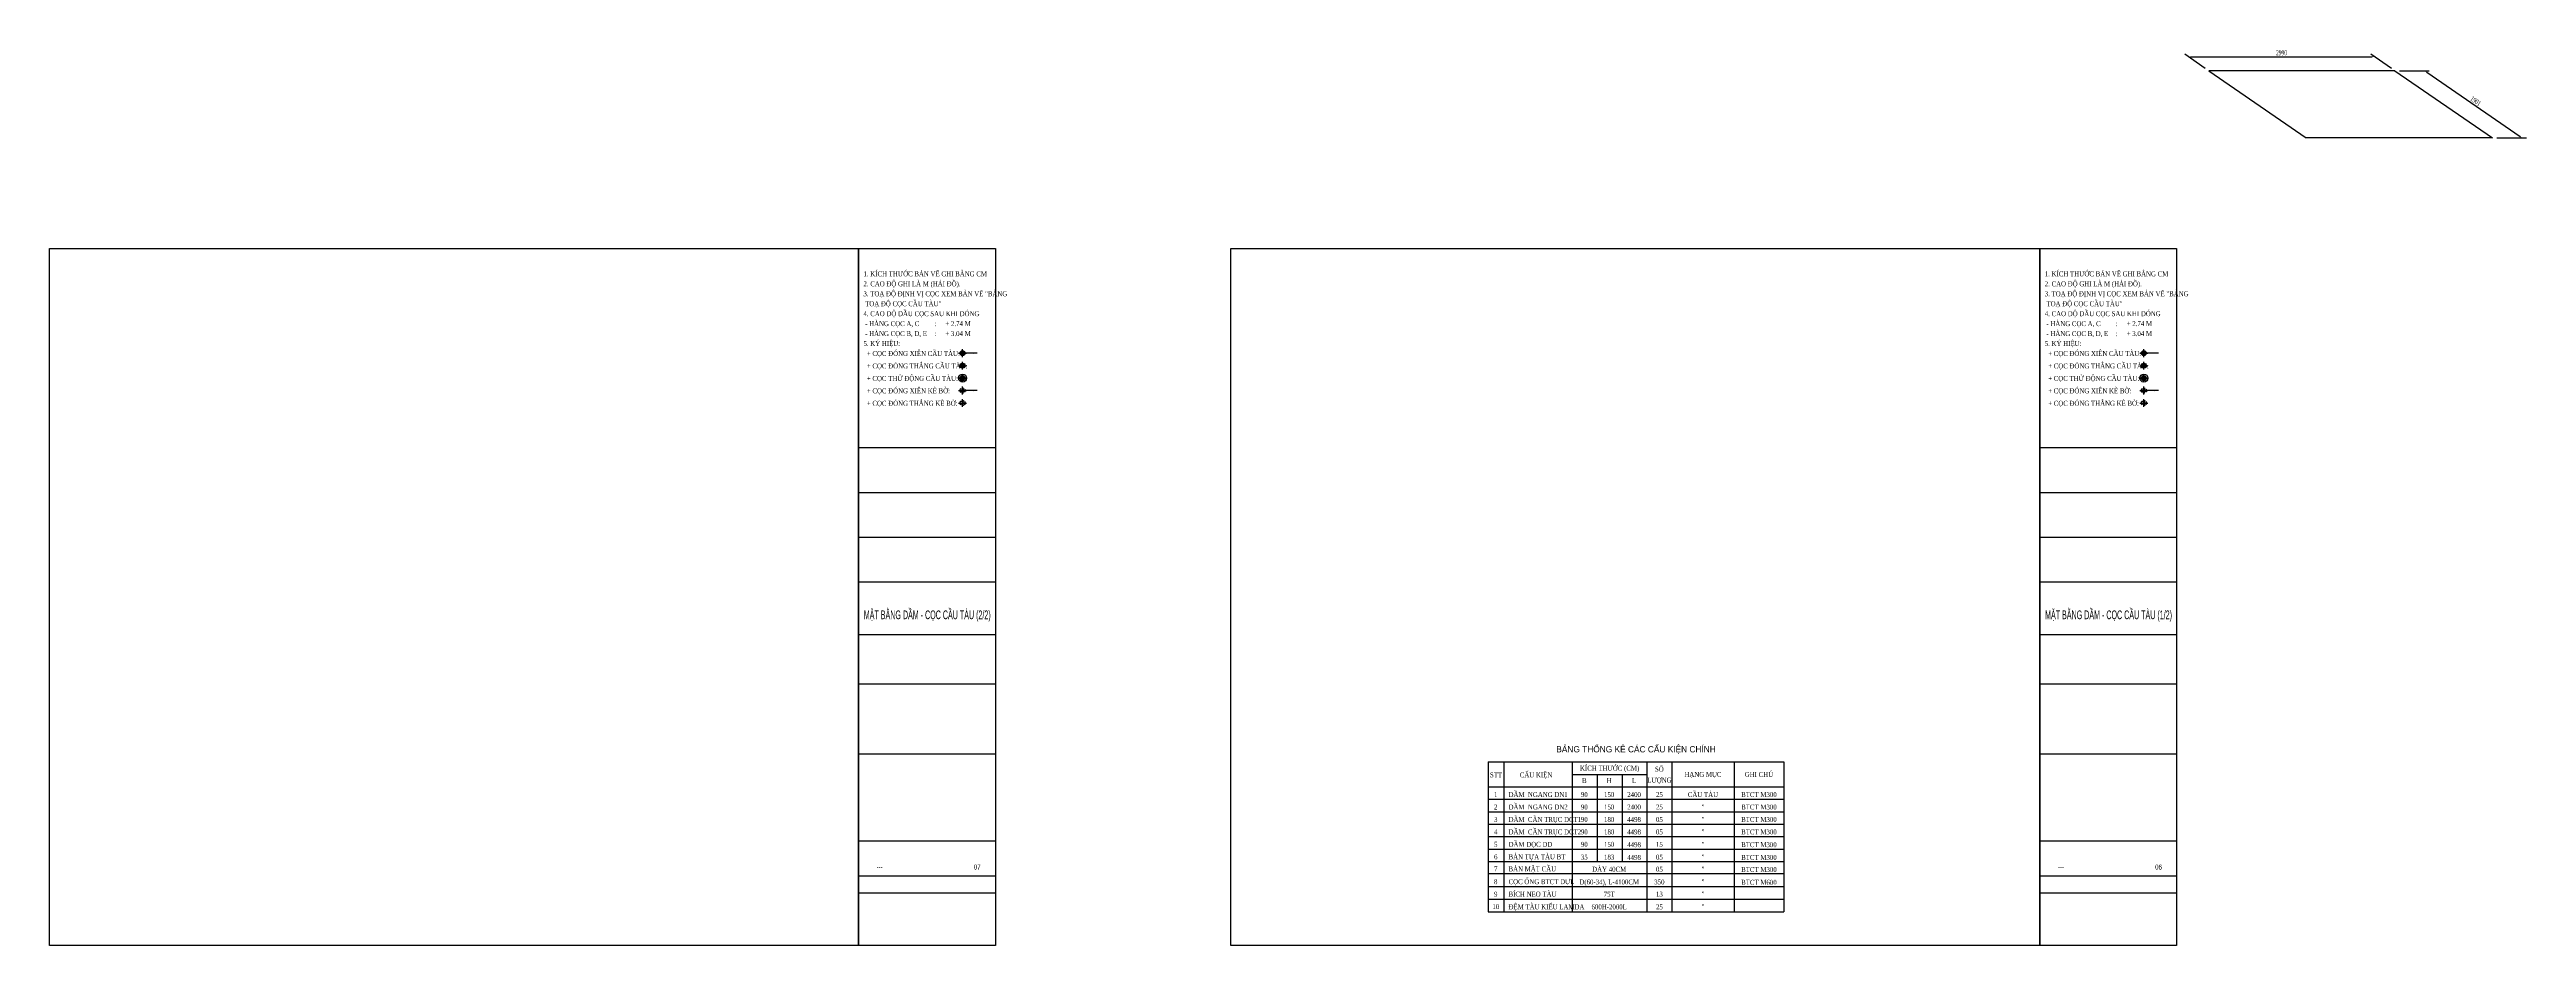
# Paper-space layout 'Layout2' of a CAD drawing. Extents: x -7881 to 31924, y 4621 to 19021.
import ezdxf
from ezdxf.enums import TextEntityAlignment as Align

# ---------------------------------------------------------------- set-up
doc = ezdxf.new("R2010")
doc.units = 0
doc.header["$LTSCALE"] = 200
doc.header["$MEASUREMENT"] = 0
doc.linetypes.add('CENTER2', pattern=[1.125, 0.75, -0.125, 0.125, -0.125])
doc.linetypes.add('HIDDEN', pattern=[0.375, 0.25, -0.125])
doc.layers.get('0').update_dxf_attribs({"color": 3, "linetype": 'CONTINUOUS'})
for name, color, linetype in [('BELT', 6, 'CONTINUOUS'), ('BORDER', 2, 'CONTINUOUS'), ('CENTER', 9, 'CENTER2'), ('DIMENSION', 4, 'CONTINUOUS'), ('Hatch', 8, 'CONTINUOUS'), ('HIDDEN', 4, 'HIDDEN'), ('STEEL', 1, 'CONTINUOUS'), ('Text', 6, 'CONTINUOUS')]:
    doc.layers.add(name, color=color, linetype=linetype)
doc.styles.add('CMB-2', font='VHAVANB.TTF', dxfattribs={"width": 1.5, "height": 2})
doc.styles.add('DIM', font='vntimeh.shx', dxfattribs={"width": 0.6})
doc.styles.add('HOA', font='VHAVAN.TTF')
doc.styles.add('Kichthuoc', font='romans.shx', dxfattribs={"width": 0.6})
doc.styles.add('Ten', font='VHARIALN.TTF')
doc.styles.add('THUONG', font='vntimeh.shx', dxfattribs={"width": 0.7})
doc.dimstyles.new('400', dxfattribs={"dimscale": 400, "dimtxt": 0.2, "dimasz": 0.1, "dimexe": 0.1, "dimexo": 0.1, "dimgap": 0.06, "dimtad": 1, "dimdec": 0, "dimzin": 0, "dimdsep": 46, "dimtxsty": 'DIM', "dimblk": 'ARCHTICK', "dimcen": 0.15, "dimdle": 0.1, "dimclrd": 256, "dimclre": 7, "dimclrt": 6, "dimadec": 0, "dimazin": 0, "dimtfac": 1, "dimtdec": 0, "dimtix": 1, "dimtmove": 0, "dimatfit": 3, "dimldrblk": 'ARCHTICK', "dimfxl": 1, "dimtolj": 1, "dimtzin": 0, "dimarcsym": 0})
doc.dimstyles.new('Le500', dxfattribs={"dimscale": 500, "dimtxt": 0.22, "dimasz": 0.135, "dimexe": 0.1, "dimexo": 0.1, "dimgap": 0.08, "dimtad": 1, "dimdec": 0, "dimlfac": -1, "dimzin": 0, "dimdsep": 46, "dimtxsty": 'Kichthuoc', "dimblk": 'ARCHTICK', "dimcen": 0.1, "dimdle": 0.1, "dimclrd": 4, "dimclre": 7, "dimclrt": 2, "dimadec": 0, "dimazin": 0, "dimtfac": 1, "dimtdec": 0, "dimtix": 1, "dimtmove": 2, "dimatfit": 3, "dimfxl": 1, "dimtolj": 1, "dimtzin": 0, "dimarcsym": 0})

# ---------------------------------------------------------------- blocks, each defined once
blk = doc.blocks.new('_ArchTick')
at = {"color": 0, "linetype": 'ByBlock', "const_width": 0.15}
blk.add_lwpolyline([(-0.5, -0.5), (0.5, 0.5)], dxfattribs=at)
blk = doc.blocks.new('DUL50')
at = {"layer": 'Hatch'}
h = blk.add_hatch(dxfattribs=at)
h.set_pattern_fill('ANSI31', color=256, scale=50, angle=90, style=0)
h.set_pattern_definition([(135, (-931650.6164, -142410.156), (-4.419417382, -4.419417382), [])])
h.paths.add_polyline_path([(-25, 0, 1), (25, 0, 1)])
h.paths.add_polyline_path([(14, 0, -1), (-14, 0, -1)], flags=16)
at = {"layer": 'BORDER'}
for radius in [25, 14]:
    blk.add_circle((0, 0), radius, dxfattribs=at)
at = {"layer": 'CENTER', "ltscale": 15}
for p, q in [((-40, 0), (40, 0)), ((0, -40), (0, 40))]:
    blk.add_line(p, q, dxfattribs=at)
blk = doc.blocks.new('*D2')
at = {"layer": 'DIMENSION', "color": 7, "lineweight": -2}
for p, q in [((26763, 18718), (26435, 18945)), ((29753, 18718), (29425, 18945))]:
    blk.add_line(p, q, dxfattribs=at)
at = {"layer": 'DIMENSION', "lineweight": -2}
blk.add_line((26533, 18905), (29443, 18905), dxfattribs=at)
at = {"layer": 'DIMENSION'}
for points in [[(26533, 18911), (26533, 18898), (26493, 18905)], [(29443, 18911), (29443, 18898), (29483, 18905)]]:
    blk.add_solid(points, dxfattribs=at)
at = {"layer": 'DIMENSION', "color": 6, "insert": (27988, 18969), "char_height": 80, "attachment_point": 5, "style": 'DIM'}
blk.add_mtext('\\A1;2990', dxfattribs=at)
blk = doc.blocks.new('*D3')
at = {"layer": 'DIMENSION', "color": 7, "lineweight": -2}
for p, q in [((29882, 18678), (30359, 18678)), ((31447, 17600), (31924, 17600))]:
    blk.add_line(p, q, dxfattribs=at)
at = {"layer": 'DIMENSION', "lineweight": -2}
blk.add_line((30322, 18656), (31821, 17623), dxfattribs=at)
at = {"layer": 'DIMENSION'}
for points in [[(30325, 18661), (30318, 18650), (30289, 18678)], [(31825, 17628), (31817, 17617), (31854, 17600)]]:
    blk.add_solid(points, dxfattribs=at)
at = {"layer": 'DIMENSION', "color": 6, "insert": (31107, 18192), "char_height": 80, "attachment_point": 5, "rotation": 325.4361, "style": 'DIM'}
blk.add_mtext('\\A1;1901', dxfattribs=at)

psp = doc.layouts.new('Layout2')

# ---------------------------------------------------------------- linework, layer by layer
at = {"layer": 'BELT'}
for p, q in [((7318.6, 12621.2), (5118.6, 12621.2)), ((26302.8, 12621.2), (24102.8, 12621.2)), ((5118.6, 11901.2), (7318.6, 11901.2)), ((24102.8, 11901.2), (26302.8, 11901.2)), ((5118.6, 11181.2), (7318.6, 11181.2)), ((24102.8, 11181.2), (26302.8, 11181.2)), ((7318.6, 10461.2), (5118.6, 10461.2)), ((26302.8, 10461.2), (24102.8, 10461.2)), ((5118.6, 9621.2), (7318.6, 9621.2)), ((24102.8, 9621.2), (26302.8, 9621.2)), ((7318.6, 8821.2), (5118.6, 8821.2)), ((26302.8, 8821.2), (24102.8, 8821.2)), ((5118.6, 7701.2), (7318.6, 7701.2)), ((24102.8, 7701.2), (26302.8, 7701.2)), ((5118.6, 6301.2), (7318.6, 6301.2)), ((24102.8, 6301.2), (26302.8, 6301.2)), ((5118.6, 5741.2), (7318.6, 5741.2)), ((24102.8, 5741.2), (26302.8, 5741.2)), ((7318.6, 5461.2), (5118.6, 5461.2)), ((26302.8, 5461.2), (24102.8, 5461.2))]:
    psp.add_line(p, q, dxfattribs=at)
at = {"layer": 'BORDER'}
for p, q in [((26821.3, 18678.3), (28386.4, 17600)), ((29811.2, 18678.3), (26821.3, 18678.3)), ((29811.2, 18678.3), (31376.4, 17600)), ((31376.4, 17600), (28386.4, 17600)), ((15239.9, 7570.4), (15239.9, 5160.4)), ((15239.9, 7570.4), (19989.9, 7570.4)), ((19989.9, 7570.4), (19989.9, 5160.4)), ((15239.9, 5160.4), (19989.9, 5160.4))]:
    psp.add_line(p, q, dxfattribs=at)
at = {"layer": 'CENTER', "ltscale": 15}
for p, q in [((6727.7, 13539.9), (6855.7, 13539.9)), ((6791.7, 13475.9), (6791.7, 13603.9)), ((25711.9, 13539.9), (25839.9, 13539.9)), ((25775.9, 13475.9), (25775.9, 13603.9)), ((6727.7, 13339.9), (6855.7, 13339.9)), ((6791.7, 13275.9), (6791.7, 13403.9)), ((25711.9, 13339.9), (25839.9, 13339.9)), ((25775.9, 13275.9), (25775.9, 13403.9))]:
    psp.add_line(p, q, dxfattribs=at)
at = {"layer": 'DIMENSION'}
for p, q in [((15489.9, 7570.4), (15489.9, 5160.4)), ((16589.9, 7570.4), (16589.9, 5160.4)), ((17789.9, 7570.4), (17789.9, 5160.4)), ((18189.9, 7570.4), (18189.9, 5160.4)), ((19189.9, 7570.4), (19189.9, 5160.4)), ((15239.9, 7170.4), (19989.9, 7170.4)), ((16589.9, 7370.4), (17789.9, 7370.4)), ((16989.9, 7370.4), (16989.9, 5970.4)), ((17389.9, 7370.4), (17389.9, 5970.4)), ((15239.9, 6970.4), (19989.9, 6970.4)), ((15239.9, 6770.4), (19989.9, 6770.4)), ((15239.9, 6570.4), (19989.9, 6570.4)), ((15239.9, 6370.4), (19989.9, 6370.4)), ((15239.9, 6170.4), (19989.9, 6170.4)), ((15239.9, 5970.4), (19989.9, 5970.4)), ((15239.9, 5775.4), (19989.9, 5775.4)), ((15239.9, 5570.4), (19989.9, 5570.4)), ((15239.9, 5365.4), (19989.9, 5365.4))]:
    psp.add_line(p, q, dxfattribs=at)
at = {"layer": 'HIDDEN', "ltscale": 0.6}
for centre, radius in [((6791.7, 13539.9), 40), ((6791.7, 13539.9), 22.4), ((25775.9, 13539.9), 40), ((25775.9, 13539.9), 22.4), ((6791.7, 13339.9), 40), ((6791.7, 13339.9), 22.4), ((25775.9, 13339.9), 40), ((25775.9, 13339.9), 22.4)]:
    psp.add_circle(centre, radius, dxfattribs=at)
at = {"layer": 'STEEL'}
for p, q in [((5118.6, 4621.2), (5118.6, 15821.2)), ((5118.6, 15821.2), (5118.6, 4621.2)), ((24102.8, 4621.2), (24102.8, 15821.2)), ((24102.8, 15821.2), (24102.8, 4621.2))]:
    psp.add_line(p, q, dxfattribs=at)
for points in [[(-7881.4, 15821.2), (7318.6, 15821.2), (7318.6, 4621.2), (-7881.4, 4621.2)], [(11102.8, 15821.2), (26302.8, 15821.2), (26302.8, 4621.2), (11102.8, 4621.2)]]:
    psp.add_lwpolyline(points, close=True, dxfattribs=at)
for centre in [(6791.7, 13739.9), (25775.9, 13739.9)]:
    psp.add_circle(centre, 64.5, dxfattribs=at)

# ---------------------------------------------------------------- block references
at = {"layer": 'DIMENSION', "xscale": 1.600000000093132, "zscale": 1.599999999999999}
for p, yscale in [((6791.7, 14140.6), 1.600000000015521), ((6791.7, 13939.9), 1.600000000015521), ((25775.9, 14140.6), 1.600000000014915), ((25775.9, 13939.9), 1.600000000014915), ((6791.7, 13739.9), 1.600000000015521), ((25775.9, 13739.9), 1.600000000014915)]:
    psp.add_blockref('DUL50', p, dxfattribs=dict(at, yscale=yscale))

# ---------------------------------------------------------------- texts
at = {"layer": 'Text', "style": 'THUONG', "width": 0.75}
for s, p in [('2. Cao ®é ghi lµ m (h¶i ®å).', (5198.6, 15215.6)), ('3. to¹ ®é ®Þnh vÞ cäc xem b¶n vÏ "b¶ng', (5198.6, 15055.6)), ('1. KÝch th\xadíc b¶n vÏ ghi b»ng cm', (5198.6, 15375.6)), ('2. Cao ®é ghi lµ m (h¶i ®å).', (24182.8, 15215.6)), ('3. to¹ ®é ®Þnh vÞ cäc xem b¶n vÏ "b¶ng', (24182.8, 15055.6)), ('1. KÝch th\xadíc b¶n vÏ ghi b»ng cm', (24182.8, 15375.6)), ('4. cao ®é ®Çu cäc sau khi ®ãng', (5198.6, 14735.6)), (' to¹ ®é cäc cÇu tµu"', (5198.6, 14895.6)), ('4. cao ®é ®Çu cäc sau khi ®ãng', (24182.8, 14735.6)), (' to¹ ®é cäc cÇu tµu"', (24182.8, 14895.6)), ('5. ký hiÖu:', (5198.6, 14255.6)), (' - Hµng cäc A, c', (5198.6, 14575.6)), (' - Hµng cäc b, d, e', (5198.6, 14415.6)), (':', (6337.8, 14575.6)), (':', (6337.8, 14415.6)), ('+ 2.74 m', (6515.5, 14575.6)), ('+ 3.04 m', (6515.5, 14415.6)), ('5. ký hiÖu:', (24182.8, 14255.6)), (' - Hµng cäc A, c', (24182.8, 14575.6)), (' - Hµng cäc b, d, e', (24182.8, 14415.6)), (':', (25322, 14575.6)), (':', (25322, 14415.6)), ('+ 2.74 m', (25499.7, 14575.6)), ('+ 3.04 m', (25499.7, 14415.6)), ('  + cäc ®ãng xiªn cÇu tµu:', (5198.6, 14095.6)), ('  + cäc ®ãng th¼ng cÇu tµu:', (5198.6, 13895.6)), ('  + cäc ®ãng xiªn cÇu tµu:', (24182.8, 14095.6)), ('  + cäc ®ãng th¼ng cÇu tµu:', (24182.8, 13895.6)), ('  + cäc thö ®éng cÇu tµu:', (5198.6, 13695.6)), ('  + cäc ®ãng xiªn kÌ bê:', (5198.6, 13495.6)), ('  + cäc thö ®éng cÇu tµu:', (24182.8, 13695.6)), ('  + cäc ®ãng xiªn kÌ bê:', (24182.8, 13495.6)), ('  + cäc ®ãng th¼ng kÌ bê:', (5198.6, 13295.6)), ('  + cäc ®ãng th¼ng kÌ bê:', (24182.8, 13295.6))]:
    psp.add_text(s, height=80, dxfattribs=at).set_placement(p)
at = {"layer": 'Text', "color": 2, "style": 'CMB-2', "width": 0.585722}
for s, p, p2 in [('mÆt b»ng dÇm - cäc cÇu tµu (2/2)', (5203.8, 9865.6), (7243.8, 9865.6)), ('mÆt b»ng dÇm - cäc cÇu tµu (1/2)', (24188, 9865.6), (26228, 9865.6))]:
    psp.add_text(s, height=140, dxfattribs=at).set_placement(p, p2, align=Align.FIT)
at = {"layer": 'Text', "style": 'HOA'}
psp.add_text('B¶ng thèng kª c¸c cÊu kiÖn chÝnh', height=100, dxfattribs=at).set_placement((17614.9, 7724.9), align=Align.CENTER)
at = {"layer": 'Text', "style": 'THUONG', "width": 0.75}
for s, p in [('stt', (15364.9, 7362.9)), ('cÊu kiÖn', (16007.9, 7362.9)), ('b', (16783.2, 7270.4)), ('kÝch th\xadíc (cm)', (17189.9, 7470.4)), ('h', (17183.2, 7270.4)), ('l', (17583.2, 7270.4)), ('l\xadîng', (17989.9, 7278.1)), ('sè', (17989.9, 7455)), ('h¹ng môc', (18689.9, 7370.4)), ('ghi chó', (19589.9, 7370.4)), ('90', (16783.2, 7046.6)), ('90', (16783.2, 6846.6)), ('150', (17183.2, 7046.6)), ('150', (17183.2, 6846.6)), ('2400', (17583.2, 7046.6)), ('2400', (17583.2, 6846.6)), ('25', (17989.9, 7046.6)), ('25', (17989.9, 6846.6)), ("''", (18689.9, 6846.6)), ('btct m300', (19589.9, 7046.6)), ('btct m300', (19589.9, 6846.6)), ('90', (16783.2, 6646.6)), ('90', (16783.2, 6446.6)), ('180', (17183.2, 6646.6)), ('180', (17183.2, 6446.6)), ('4498', (17583.2, 6646.6)), ('4498', (17583.2, 6446.6)), ('05', (17989.9, 6646.6)), ('05', (17989.9, 6446.6)), ("''", (18689.9, 6646.6)), ("''", (18689.9, 6446.6)), ('btct m300', (19589.9, 6646.6)), ('btct m300', (19589.9, 6446.6)), ('90', (16783.2, 6246.6)), ('35', (16783.2, 6041.6)), ('150', (17183.2, 6246.6)), ('183', (17183.2, 6041.6)), ('4498', (17583.2, 6241.6)), ('4498', (17583.2, 6036.6)), ('05', (17989.9, 6041.6)), ('15', (17989.9, 6246.6)), ("''", (18689.9, 6246.6)), ("''", (18689.9, 6041.6)), ('btct m300', (19589.9, 6241.6)), ('btct m300', (19589.9, 6036.6)), ('d(60-34), L-4100cm', (17183.2, 5641.6)), ('dµy 40cm', (17183.2, 5846.6)), ('350', (17989.9, 5641.6)), ('05', (17989.9, 5846.6)), ("''", (18689.9, 5846.6)), ("''", (18689.9, 5641.6)), ('btct m300', (19589.9, 5841.6)), ('btct m600', (19589.9, 5636.6)), ('600h-2000l', (17183.2, 5241.6)), ('75t', (17183.2, 5446.6)), ('25', (17989.9, 5241.6)), ('13', (17989.9, 5446.6)), ("''", (18689.9, 5446.6)), ("''", (18689.9, 5241.6))]:
    psp.add_text(s, height=80, dxfattribs=at).set_placement(p, align=Align.MIDDLE_CENTER)
for s, p in [('2', (15360.1, 6846.6)), ('1', (15360.1, 7046.6)), ('4', (15360.1, 6446.6)), ('3', (15360.1, 6646.6)), ('6', (15360.1, 6046.6)), ('5', (15360.1, 6246.6)), ('8', (15360.1, 5646.6)), ('7', (15360.1, 5851.6)), ('10', (15360.1, 5246.6)), ('9', (15360.1, 5446.6))]:
    psp.add_text(s, height=80, dxfattribs=at).set_placement(p, align=Align.MIDDLE)
for s, p in [('dÇm  ngang DN1', (15566.1, 7046.6)), ('dÇm  ngang DN2', (15566.1, 6846.6)), ('dÇm  cÇn trôc DCT1', (15566.1, 6646.6)), ('dÇm  cÇn trôc DCT2', (15566.1, 6446.6)), ('dÇm däc dd', (15566.1, 6246.6)), ('B¶n tùa tµu BT', (15566.1, 6046.6)), ('b¶n mÆt cÇu', (15566.1, 5851.6)), ('cäc èng btct d\xadl ', (15566.1, 5646.6)), ('®Öm tµu kiÓu lamda', (15566.1, 5241.6)), ('BÝch neo tµu', (15566.1, 5446.6))]:
    psp.add_text(s, height=80, dxfattribs=at).set_placement(p, align=Align.MIDDLE_LEFT)
at = {"layer": 'Text', "color": 2, "style": 'THUONG', "width": 0.75}
psp.add_text('cÇu tµu', height=80, dxfattribs=at).set_placement((18689.9, 7046.6), align=Align.MIDDLE_CENTER)
at = {"layer": 'Text', "color": 2, "style": 'Ten', "width": 0.85}
for s, p in [('---', (5460.4, 5841.2)), ('07', (7027.3, 5841.2)), ('---', (24444.6, 5841.2)), ('06', (26011.5, 5841.2))]:
    psp.add_text(s, height=80, dxfattribs=at).set_placement(p, align=Align.CENTER)

# ---------------------------------------------------------------- dimensions: what is measured, and where the dimension line sits
at = {"layer": 'DIMENSION'}
dim = psp.add_linear_dim(base=(29482.8, 18904.5), p1=(26821.3, 18678.3), p2=(29811.2, 18678.3), dimstyle='400', override={"dimsah": 1}, dxfattribs=at)
dim.commit()
dim.dimension.update_dxf_attribs({"geometry": '*D2', "text_midpoint": (27987.8, 18968.5)})
dim = psp.add_aligned_dim(p1=(29811.2, 18678.3), p2=(31376.4, 17600), distance=270.8, dimstyle='400', override={"dimsah": 1}, dxfattribs=at)
dim.commit()
dim.dimension.update_dxf_attribs({"geometry": '*D3', "text_midpoint": (31107.5, 18191.8)})

# ---------------------------------------------------------------- leaders
for points in [[(7025.5, 14140.6), (6791.7, 14140.6)], [(26009.7, 14140.6), (25775.9, 14140.6)], [(7025.5, 13539.9), (6791.7, 13539.9)], [(26009.7, 13539.9), (25775.9, 13539.9)]]:
    psp.add_leader(points, dimstyle='Le500', dxfattribs=at)

# ---------------------------------------------------------------- viewports
at = {"layer": 'Text'}
psp.add_viewport(center=(-1381.4, 10221.2), size=(13000, 11200), view_center_point=(1004497.1, 108616), view_height=11200, dxfattribs=at)
psp.add_viewport(center=(17602.8, 10221.2), size=(13000, 11200), view_center_point=(1016572.6, 108616), view_height=11200, status=3, dxfattribs=at)

doc.saveas('drawing.dxf')
